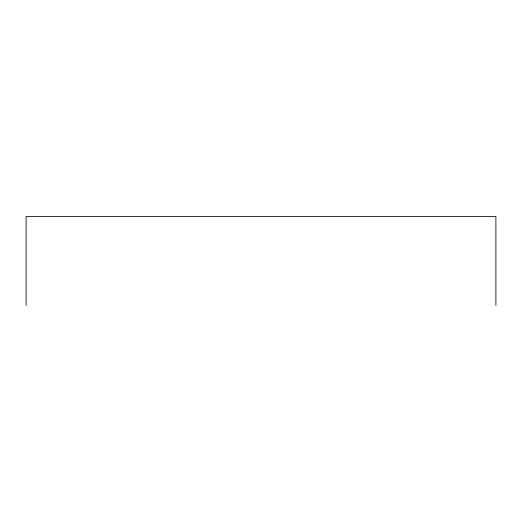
<?xml version="1.0" encoding="UTF-8"?>
<svg xmlns="http://www.w3.org/2000/svg" width="522" height="522" viewBox="0 0 522 522"><rect width="100%" height="100%" fill="white"/><g stroke="black" fill="none" stroke-linecap="round" stroke-linejoin="round"><path stroke-width="0.78" d="M495.9 305.461L495.9 216.539L26.1 216.539L26.1 305.461"/></g></svg>
